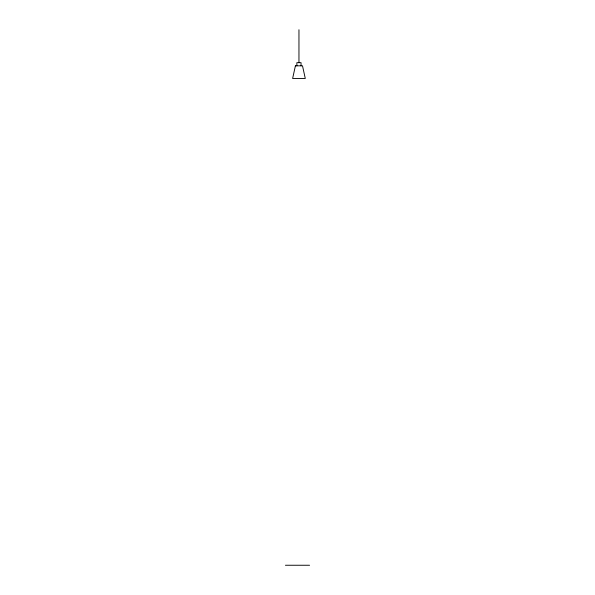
<?xml version="1.0" encoding="UTF-8"?>
<svg xmlns="http://www.w3.org/2000/svg" width="595" height="595" viewBox="0 0 595 595"><rect width="100%" height="100%" fill="white"/><g stroke="black" fill="none" stroke-linecap="round" stroke-linejoin="round"><path stroke-width="0.89" d="M285.429 565.25L309.571 565.25M301.033 65.822L301.033 62.661L296.875 62.661L296.875 65.822M298.958 29.75L298.958 62.661M295.41 65.822L292.628 78.473L305.28 78.473L302.498 65.822L295.41 65.822"/></g></svg>
